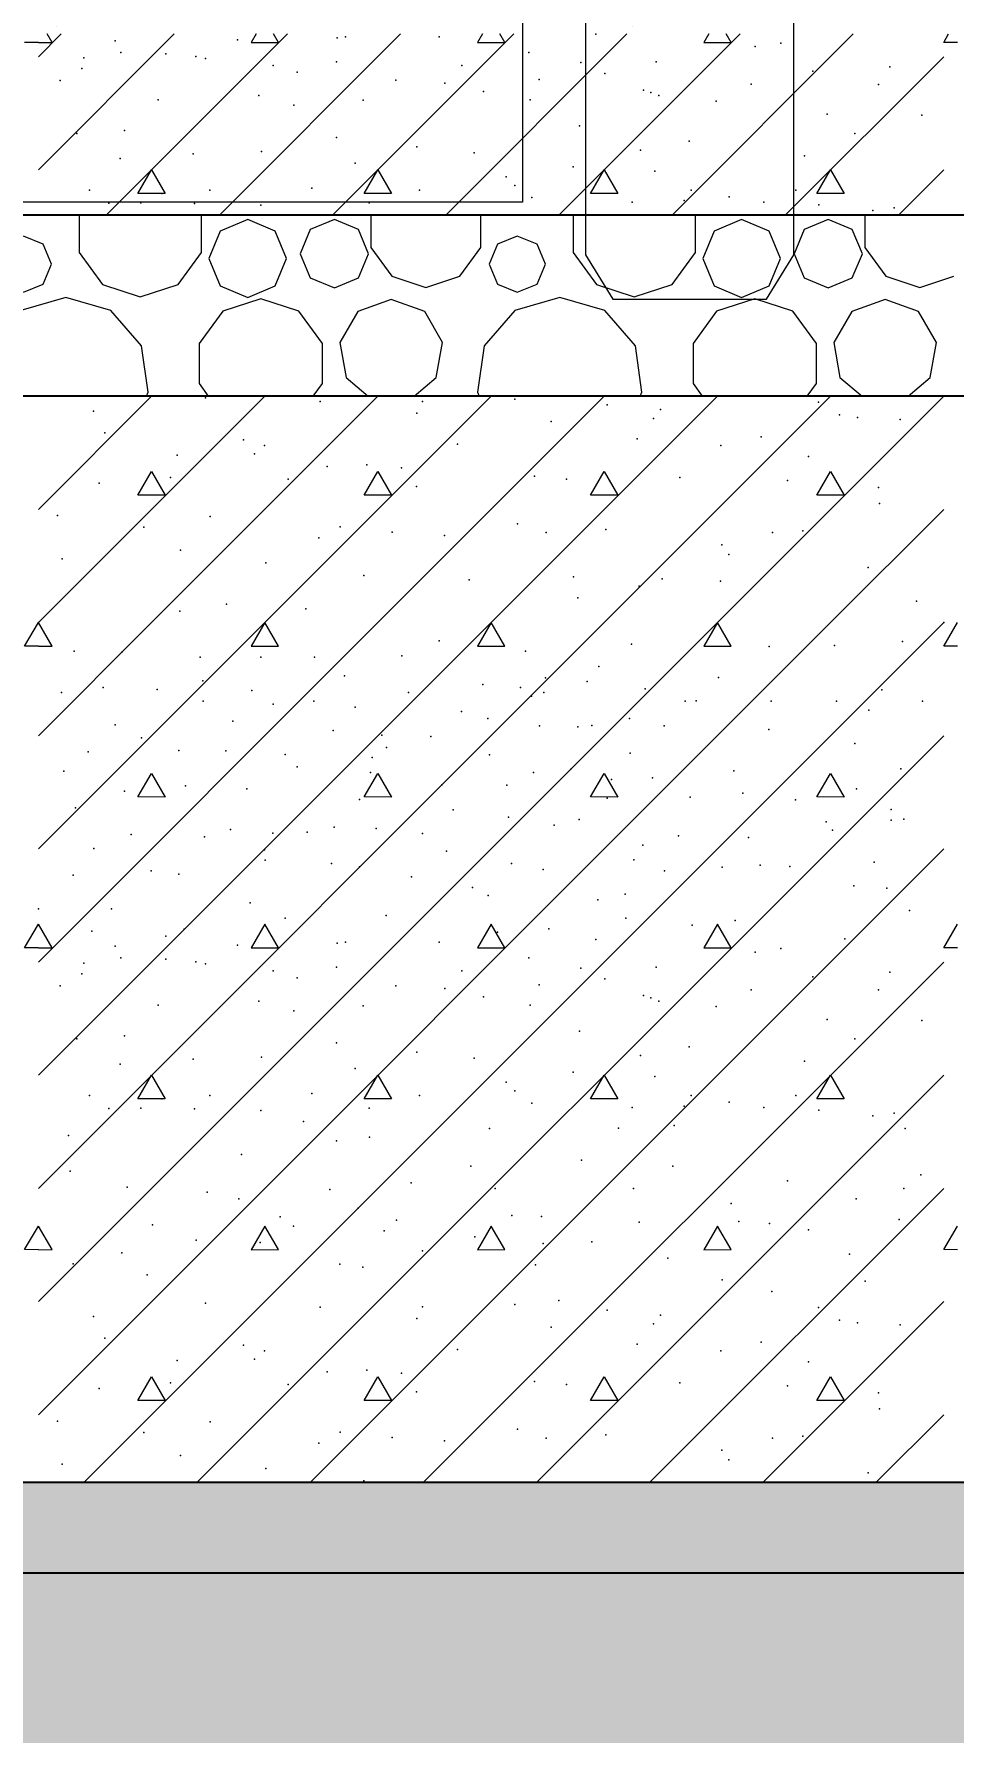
# Model space of a CAD drawing. Header units: millimetres. Extents: x 18162 to 7085488, y 72188 to 247925.
# Drawn here: x 4269619 to 4270634, y 98527 to 100403 of the extents above; entities that cross this region are included whole.
import ezdxf

# ---------------------------------------------------------------- set-up
doc = ezdxf.new("R2010")
doc.units = ezdxf.units.MM
doc.header["$MEASUREMENT"] = 0
for name, color, linetype in [('Drawing & Figure', 7, 'Continuous'), ('Interior - Furniture', 7, 'Continuous'), ('Structural - Bearing', 7, 'Continuous')]:
    doc.layers.add(name, color=color, linetype=linetype)
doc.styles.add('GENERATED_STYLE_3', font='', dxfattribs={"width": 0.8})
doc.styles.get('GENERATED_STYLE_3').set_extended_font_data('ISOCPEUR MON')
doc.dimstyles.new('GENERATED_STYLE__12', dxfattribs={"dimtxt": 330.000007, "dimasz": 171, "dimexe": 0.18, "dimexo": 150, "dimgap": 0, "dimtad": 1, "dimdec": 0, "dimzin": 0, "dimdsep": 46, "dimtxsty": 'GENERATED_STYLE_3', "dimblk": 'ARROWHEAD_2', "dimblk1": 'ARROWHEAD_2', "dimblk2": 'ARROWHEAD_2', "dimcen": 0.09, "dimclrd": 13, "dimclre": 13, "dimclrt": 13, "dimadec": 0, "dimazin": 0, "dimtfac": 1, "dimtdec": 4, "dimtmove": 0, "dimatfit": 3, "dimfxl": 1, "dimtolj": 1, "dimtzin": 0, "dimarcsym": 0})

# ---------------------------------------------------------------- blocks, each defined once
blk = doc.blocks.new('*X1456', base_point=(4294986.6, 104752.7))
at = {"layer": 'Structural - Bearing', "color": 7, "linetype": 'Continuous', "lineweight": 9}
for p, q in [((4269623.6, 99877.6), (4269748.6, 100002.7)), ((4269623.6, 100002.6), (4269623.6, 100002.7)), ((4269623.6, 99752.6), (4269873.6, 100002.7)), ((4269748.6, 99752.6), (4269998.6, 100002.7)), ((4269873.6, 99752.6), (4270123.6, 100002.7)), ((4269998.6, 99752.6), (4270248.6, 100002.7)), ((4270123.6, 99752.6), (4270373.6, 100002.7)), ((4270248.6, 99752.6), (4270498.6, 100002.7)), ((4270373.6, 99752.6), (4270623.6, 100002.6)), ((4269733.4, 99893.3), (4269748.6, 99919.3)), ((4269748.6, 99919.3), (4269763.5, 99893.3)), ((4269983.4, 99893.3), (4269998.6, 99919.3)), ((4269998.6, 99919.3), (4270013.5, 99893.3)), ((4270233.4, 99893.3), (4270248.6, 99919.3)), ((4270248.6, 99919.3), (4270263.5, 99893.3)), ((4270483.4, 99893.3), (4270498.6, 99919.3)), ((4270498.6, 99919.3), (4270513.5, 99893.3)), ((4269763.5, 99893.3), (4269733.4, 99893.3)), ((4270013.5, 99893.3), (4269983.4, 99893.3)), ((4270263.5, 99893.3), (4270233.4, 99893.3)), ((4270513.5, 99893.3), (4270483.4, 99893.3)), ((4270498.6, 99752.6), (4270623.6, 99877.6)), ((4269608.4, 99726.6), (4269623.6, 99752.6)), ((4269623.6, 98877.6), (4270498.6, 99752.6)), ((4269623.6, 99002.6), (4270373.6, 99752.6)), ((4269623.6, 99627.6), (4269748.6, 99752.6)), ((4269623.6, 99127.6), (4270248.6, 99752.6)), ((4269623.6, 99252.6), (4270123.6, 99752.6)), ((4269623.6, 99377.6), (4269998.6, 99752.6)), ((4269623.6, 99502.6), (4269873.6, 99752.6)), ((4269638.7, 99726.6), (4269623.6, 99752.6)), ((4269673.7, 98802.7), (4270623.6, 99752.6)), ((4269873.6, 99752.6), (4269858.6, 99726.6)), ((4269888.7, 99726.6), (4269873.6, 99752.6)), ((4270123.6, 99752.6), (4270108.6, 99726.6)), ((4270138.7, 99726.6), (4270123.6, 99752.6)), ((4270373.6, 99752.6), (4270358.6, 99726.6)), ((4270388.7, 99726.6), (4270373.6, 99752.6)), ((4270623.6, 99726.6), (4270638.7, 99752.6)), ((4269623.6, 99726.6), (4269608.4, 99726.6)), ((4269623.6, 99726.6), (4269638.7, 99726.6)), ((4269858.6, 99726.6), (4269888.7, 99726.6)), ((4270108.6, 99726.6), (4270138.7, 99726.6)), ((4270358.6, 99726.6), (4270388.7, 99726.6)), ((4270638.7, 99726.6), (4270623.6, 99726.6)), ((4269798.7, 98802.7), (4270623.6, 99627.6)), ((4269733.4, 99560), (4269748.6, 99586)), ((4269748.6, 99586), (4269763.5, 99559.9)), ((4269983.4, 99560), (4269998.6, 99586)), ((4269998.6, 99586), (4270013.5, 99559.9)), ((4270233.4, 99560), (4270248.6, 99586)), ((4270248.6, 99586), (4270263.5, 99559.9)), ((4270483.4, 99560), (4270498.6, 99586)), ((4270498.6, 99586), (4270513.5, 99559.9)), ((4269763.5, 99559.9), (4269733.4, 99560)), ((4270013.5, 99559.9), (4269983.4, 99560)), ((4270263.5, 99559.9), (4270233.4, 99560)), ((4270513.5, 99559.9), (4270483.4, 99560)), ((4269923.7, 98802.7), (4270623.6, 99502.6)), ((4269608.4, 99393.3), (4269623.6, 99419.3)), ((4269638.7, 99393.3), (4269623.6, 99419.3)), ((4269873.6, 99419.3), (4269858.6, 99393.3)), ((4269888.7, 99393.3), (4269873.6, 99419.3)), ((4270123.6, 99419.3), (4270108.6, 99393.3)), ((4270138.7, 99393.3), (4270123.6, 99419.3)), ((4270373.6, 99419.3), (4270358.6, 99393.3)), ((4270388.7, 99393.3), (4270373.6, 99419.3)), ((4270623.6, 99393.3), (4270638.7, 99419.3)), ((4269623.6, 99393.3), (4269608.4, 99393.3)), ((4269623.6, 99393.3), (4269638.7, 99393.3)), ((4269858.6, 99393.3), (4269888.7, 99393.3)), ((4270108.6, 99393.3), (4270138.7, 99393.3)), ((4270358.6, 99393.3), (4270388.7, 99393.3)), ((4270638.7, 99393.3), (4270623.6, 99393.3)), ((4270048.7, 98802.7), (4270623.6, 99377.6)), ((4269733.4, 99226.6), (4269748.6, 99252.6)), ((4269748.6, 99252.6), (4269763.5, 99226.6)), ((4269983.4, 99226.6), (4269998.6, 99252.6)), ((4269998.6, 99252.6), (4270013.5, 99226.6)), ((4270173.7, 98802.7), (4270623.6, 99252.6)), ((4270233.4, 99226.6), (4270248.6, 99252.6)), ((4270248.6, 99252.6), (4270263.5, 99226.6)), ((4270483.4, 99226.6), (4270498.6, 99252.6)), ((4270498.6, 99252.6), (4270513.5, 99226.6)), ((4269763.5, 99226.6), (4269733.4, 99226.6)), ((4270013.5, 99226.6), (4269983.4, 99226.6)), ((4270263.5, 99226.6), (4270233.4, 99226.6)), ((4270513.5, 99226.6), (4270483.4, 99226.6)), ((4270298.7, 98802.7), (4270623.6, 99127.6)), ((4269608.4, 99060), (4269623.6, 99086)), ((4269638.7, 99060), (4269623.6, 99086)), ((4269873.6, 99086), (4269858.6, 99059.9)), ((4269888.7, 99060), (4269873.6, 99086)), ((4270123.6, 99086), (4270108.6, 99059.9)), ((4270138.7, 99060), (4270123.6, 99086)), ((4270373.6, 99086), (4270358.6, 99059.9)), ((4270388.7, 99060), (4270373.6, 99086)), ((4270623.6, 99060), (4270638.7, 99086)), ((4269623.6, 99059.9), (4269608.4, 99060)), ((4269623.6, 99059.9), (4269638.7, 99060)), ((4269858.6, 99059.9), (4269888.7, 99060)), ((4270108.6, 99059.9), (4270138.7, 99060)), ((4270358.6, 99059.9), (4270388.7, 99060)), ((4270638.7, 99059.9), (4270623.6, 99060)), ((4270423.7, 98802.7), (4270623.6, 99002.6)), ((4269733.4, 98893.3), (4269748.6, 98919.3)), ((4269748.6, 98919.3), (4269763.5, 98893.3)), ((4269983.4, 98893.3), (4269998.6, 98919.3)), ((4269998.6, 98919.3), (4270013.5, 98893.3)), ((4270233.4, 98893.3), (4270248.6, 98919.3)), ((4270248.6, 98919.3), (4270263.5, 98893.3)), ((4270483.4, 98893.3), (4270498.6, 98919.3)), ((4270498.6, 98919.3), (4270513.5, 98893.3)), ((4269763.5, 98893.3), (4269733.4, 98893.3)), ((4270013.5, 98893.3), (4269983.4, 98893.3)), ((4270263.5, 98893.3), (4270233.4, 98893.3)), ((4270513.5, 98893.3), (4270483.4, 98893.3)), ((4270548.7, 98802.7), (4270623.6, 98877.6))]:
    blk.add_line(p, q, dxfattribs=at)
for p in [(4269808.1, 100000.9), (4269934.8, 99996.6), (4270047.8, 99996.9), (4270149.8, 99999.2), (4270251.8, 99993), (4270310.6, 99987.8), (4270485.1, 99996.1), (4269684.4, 99986.2), (4270041.6, 99983.8), (4270190, 99974.5), (4270302.9, 99978.1), (4270508.3, 99982.2), (4270528.4, 99979.1), (4270575.3, 99976.9), (4269697, 99962.1), (4269850, 99954.4), (4270086.5, 99949.8), (4270284.9, 99955.4), (4270422, 99957.9), (4269777, 99937.5), (4269862.4, 99939), (4269873.2, 99948.2), (4270377.2, 99948.3), (4270474.3, 99935.9), (4269769.7, 99912.7), (4269942.7, 99925), (4269986.3, 99926.8), (4270024.6, 99923.5), (4270171.4, 99914.2), (4270332.2, 99912.7), (4269690.8, 99906.4), (4269899.5, 99911.1), (4270041.4, 99902.9), (4270207, 99911.1), (4270451.1, 99909.6), (4270551.6, 99901.9), (4270552.8, 99884), (4269644.7, 99870.7), (4269740, 99857.8), (4269813.5, 99869.9), (4269956.8, 99858.4), (4270152.9, 99861.7), (4270250.3, 99855.5), (4269933.5, 99846.2), (4270014.3, 99852.6), (4270072.2, 99848.8), (4270184.3, 99852), (4270184.3, 99852), (4270378.5, 99838.5), (4270434.3, 99852), (4270468.1, 99854), (4269649.9, 99823), (4269780.6, 99832.7), (4269874.7, 99818.4), (4270386.2, 99827.7), (4269982.9, 99804.5), (4270099.5, 99799.9), (4270214.7, 99803), (4270312.7, 99800.7), (4270540, 99813.5), (4270287.2, 99792.7), (4270377, 99798.3), (4269779.9, 99765.1), (4269831.5, 99772.8), (4269919, 99767.6), (4270219.3, 99779.8), (4270593.4, 99776.2), (4269623.6, 99752.6), (4269623.6, 99752.6), (4269623.6, 99752.6), (4270623.6, 99752.6), (4270623.6, 99752.6), (4270623.6, 99752.6), (4270066.3, 99732.5), (4270278.8, 99728.6), (4270430.8, 99726), (4270502.9, 99727.2), (4270577.9, 99731.7), (4269663.2, 99720.9), (4269715.8, 99719.8), (4269802.3, 99714.5), (4269869.2, 99714.5), (4269928.5, 99714.5), (4270025, 99715.8), (4270161.6, 99720.9), (4269805.2, 99688.4), (4269961.9, 99693.9), (4270183.8, 99691.5), (4270229.8, 99687.4), (4270242.7, 99704.2), (4270374.8, 99692), (4269649.2, 99675.5), (4269695, 99680.7), (4269754.9, 99678.7), (4269859.3, 99677.6), (4270032.3, 99675.5), (4270114.6, 99684.1), (4270156, 99680.7), (4270168.4, 99671.4), (4270181.7, 99675.5), (4270293.8, 99679.4), (4270555.2, 99678.1), (4269805.7, 99665.9), (4269883.1, 99662.6), (4269928, 99665.9), (4269973.5, 99659.1), (4270090.9, 99654.3), (4270338.1, 99665.9), (4270350.1, 99666), (4270432.8, 99665.9), (4270505, 99665.9), (4270540.8, 99656), (4270600, 99665.8), (4269708.3, 99639.8), (4269838.3, 99643.7), (4269949.1, 99633.4), (4270120.2, 99646.6), (4270177, 99638.5), (4270219.3, 99637.4), (4270234.8, 99639), (4270276.5, 99646.7), (4270314.8, 99638.5), (4270430.3, 99634.3), (4269737.5, 99625.3), (4270003, 99628.2), (4270008.1, 99614.6), (4270057.1, 99626.6), (4270525.3, 99618.9), (4269678.6, 99609.8), (4269778.9, 99611.2), (4269830.7, 99610.8), (4269896.3, 99606.9), (4269909.3, 99593.4), (4269992.2, 99603.4), (4270122, 99606.5), (4270277.2, 99608.2), (4269651.6, 99588.3), (4269990.3, 99587), (4270170.6, 99587), (4270211.8, 99590.8), (4270256.8, 99579.3), (4270302, 99581.2), (4270391.9, 99588.9), (4270576.2, 99590.9), (4269718.6, 99566.4), (4269786.2, 99572.2), (4269853.8, 99569), (4269978.3, 99557.1), (4270069.4, 99573.5), (4270140.9, 99572.8), (4270251.7, 99558.7), (4270343.6, 99559.9), (4270401.6, 99564.2), (4270459.9, 99556.9), (4270527.3, 99569), (4269664.6, 99547.8), (4270081.7, 99545.8), (4270142.7, 99537.7), (4270565.5, 99546.2), (4269726.1, 99518.5), (4269835.7, 99523.9), (4269882.5, 99520), (4269920.3, 99521), (4269950.4, 99526.5), (4269996.7, 99525.2), (4270047.8, 99519.7), (4270193.4, 99528.8), (4270221, 99534.9), (4270493.8, 99532.3), (4270500.6, 99523.1), (4270565.6, 99534.5), (4270579.4, 99535.4), (4269684.7, 99503), (4269807, 99515.8), (4269873.2, 99501.4), (4270074.4, 99500.2), (4270291.2, 99506.8), (4270330.6, 99516.9), (4270407.9, 99515.3), (4269874, 99490.1), (4269947.2, 99486.4), (4269978.3, 99482.9), (4270146.1, 99486.5), (4270281.2, 99490.6), (4270378.8, 99482.3), (4270420.9, 99484.8), (4270453.5, 99483.2), (4270453.5, 99483.2), (4270546.6, 99487.8), (4269662, 99473.6), (4269748, 99478.3), (4269778.7, 99474.6), (4270035.6, 99471.9), (4270181.1, 99480), (4270315.2, 99478.3), (4270524.3, 99461.7), (4269857.5, 99443), (4270103.2, 99460.1), (4270120.4, 99451.1), (4270241.7, 99446.2), (4270271.7, 99452.6), (4270560.7, 99459.3), (4269623.6, 99436.3), (4269704.4, 99436.3), (4269896.3, 99426), (4270007.8, 99429.1), (4270272.3, 99426), (4270585.7, 99434.4), (4269682.5, 99411.9), (4269764.5, 99406.3), (4269784.8, 99413.9), (4270130.6, 99410.6), (4270187.3, 99414.4), (4270345.7, 99418.3), (4270393.3, 99423.4), (4269708.3, 99395.1), (4269843.5, 99396.4), (4269953.8, 99398.6), (4269962.8, 99399.4), (4270066.4, 99399.4), (4270239.4, 99402.5), (4270415.2, 99388.7), (4270443.6, 99392.5), (4270514.4, 99403.1), (4269673.9, 99376.3), (4269714.7, 99382.2), (4269764.5, 99380.7), (4269797.5, 99377.8), (4269808.3, 99375.5), (4269883.1, 99367.8), (4269952.9, 99371.9), (4270091.4, 99367.8), (4270165.4, 99382.2), (4270222.8, 99371), (4270305.8, 99371.9), (4269647.7, 99351.3), (4269671.6, 99364.6), (4269909.3, 99360.3), (4270018.5, 99351.5), (4270176.6, 99352.3), (4270249.1, 99359.1), (4270479.1, 99361.4), (4270564.2, 99366.4), (4269867, 99334.5), (4270072.5, 99348.4), (4270115.3, 99339.1), (4270292, 99340.7), (4270300.2, 99338.1), (4270309, 99334.5), (4270410.9, 99347.1), (4270551.6, 99346.9), (4269755.8, 99329.9), (4269905.8, 99323.9), (4269982.4, 99329.4), (4270166.8, 99329.9), (4270372.3, 99328.4), (4270494.9, 99314.2), (4270599.5, 99312.9), (4269666.1, 99292.8), (4269718.6, 99296), (4270221.3, 99301.3), (4270525.3, 99292.8), (4269953, 99288.4), (4270041.5, 99278), (4270288.7, 99274.5), (4270342.5, 99284.1), (4269714, 99265), (4269794.5, 99270.2), (4269870.1, 99272.7), (4269973.5, 99259.9), (4270104.9, 99271.5), (4270214.4, 99256), (4270469.7, 99268.1), (4270140.2, 99244.9), (4270304.3, 99251.1), (4269680, 99230.1), (4269759.8, 99226.4), (4269812.9, 99230.1), (4269925.5, 99232.5), (4270044.7, 99230.1), (4270150, 99235.4), (4270168.7, 99221.9), (4270336.8, 99218.6), (4270344.5, 99230.1), (4270386.6, 99222.8), (4270460.4, 99230.1), (4269701.4, 99215.8), (4269736.6, 99216.1), (4269795.9, 99215.6), (4269869.2, 99213.5), (4269916.5, 99201.6), (4269989, 99216.1), (4270279.6, 99217.1), (4270424.9, 99217.1), (4270485.5, 99214), (4270545.4, 99207.8), (4270568.8, 99210.8), (4269656.9, 99186.2), (4269989.5, 99184.3), (4270122, 99193.9), (4270264.2, 99194), (4270326, 99197), (4270581, 99193.9), (4269847.8, 99165), (4269953, 99180.1), (4269658.8, 99146.7), (4270101.1, 99152.2), (4270223.4, 99158.6), (4270324.3, 99152.2), (4269721.8, 99129), (4269945.5, 99126.4), (4270035.4, 99133.7), (4270128.2, 99127.5), (4270280.8, 99127.4), (4270450.9, 99136.1), (4270579.4, 99127.5), (4270598.1, 99142.4), (4269810, 99123.4), (4269844.9, 99116.2), (4269976.7, 99105.8), (4270388.9, 99111), (4270526.7, 99116.2), (4269749.6, 99087.3), (4269890.8, 99096.3), (4270019.2, 99092.4), (4270146.7, 99097.6), (4270179.2, 99096.6), (4270287.3, 99090.4), (4270397.2, 99091.2), (4270431.1, 99088.8), (4270574.5, 99093.4), (4269798, 99070.3), (4269868.7, 99067.8), (4269905.5, 99085.9), (4270005.7, 99080.9), (4270105.8, 99074.1), (4270234.8, 99068.7), (4270474.1, 99081.8), (4269715.6, 99056.4), (4270047.8, 99058.7), (4270181.2, 99066.7), (4270318.9, 99050.6), (4270519.4, 99055.1), (4270519.4, 99055.1), (4269662, 99044.2), (4269743.7, 99032), (4269956.6, 99043.9), (4269982, 99040.5), (4270172.7, 99043.2), (4270379, 99026.6), (4270433.8, 99013.7), (4270536.8, 99025), (4269808.1, 99000.8), (4269934.8, 98996.5), (4270047.8, 98996.8), (4270149.8, 98999.2), (4270198.3, 99003.7), (4270251.8, 98993), (4270485.1, 98996.1), (4269684.4, 98986.2), (4270041.6, 98983.8), (4270190, 98974.5), (4270302.9, 98978.1), (4270310.6, 98987.7), (4270508.3, 98982.2), (4270528.4, 98979.1), (4270575.3, 98976.9), (4269697, 98962.1), (4270284.9, 98955.4), (4270422, 98957.9), (4269777, 98937.5), (4269850, 98954.4), (4269862.4, 98938.9), (4269873.2, 98948.2), (4270086.5, 98949.8), (4270377.2, 98948.3), (4269942.7, 98925), (4269986.3, 98926.8), (4270024.6, 98923.5), (4270474.3, 98935.9), (4269690.8, 98906.4), (4269769.7, 98912.7), (4269899.5, 98911.1), (4270041.4, 98902.8), (4270171.4, 98914.2), (4270207, 98911.1), (4270332.2, 98912.7), (4270451.1, 98909.6), (4270551.6, 98901.9), (4270552.8, 98884), (4269644.7, 98870.6), (4269813.5, 98869.9), (4270152.9, 98861.7), (4269740, 98857.8), (4269933.5, 98846.2), (4269956.8, 98858.4), (4270014.3, 98852.6), (4270072.2, 98848.7), (4270184.3, 98851.9), (4270184.3, 98851.9), (4270250.3, 98855.5), (4270434.3, 98851.9), (4270468.1, 98853.9), (4269780.6, 98832.7), (4270378.5, 98838.5), (4270386.2, 98827.7), (4269649.9, 98823), (4269874.7, 98818.4), (4270540, 98813.5), (4269982.9, 98804.5), (4270214.7, 98803)]:
    blk.add_point(p, dxfattribs=at)
blk = doc.blocks.new('*X1491', base_point=(4294986.6, 104752.7))
at = {"layer": 'Structural - Bearing', "color": 7, "linetype": 'Continuous', "lineweight": 9}
for p, q in [((4269668.7, 100202.7), (4269668.7, 100161.4)), ((4269803.7, 100161.4), (4269803.7, 100202.7)), ((4269854.8, 100197.6), (4269824.4, 100185)), ((4269885.1, 100185), (4269854.8, 100197.6)), ((4269950.5, 100197.6), (4269923.9, 100186.6)), ((4269977.1, 100186.6), (4269950.5, 100197.6)), ((4269990.8, 100202.7), (4269990.8, 100166.9)), ((4270112.3, 100166.9), (4270112.3, 100202.7)), ((4270214.3, 100202.7), (4270214.3, 100161.4)), ((4270349.3, 100161.4), (4270349.3, 100202.7)), ((4270400.3, 100197.6), (4270370, 100185)), ((4270430.6, 100185), (4270400.3, 100197.6)), ((4270496.1, 100197.6), (4270469.5, 100186.6)), ((4270522.6, 100186.6), (4270496.1, 100197.6)), ((4270536.4, 100202.7), (4270536.4, 100166.9)), ((4269629, 100170.4), (4269607.1, 100179.5)), ((4269824.4, 100185), (4269811.9, 100154.7)), ((4269897.6, 100154.7), (4269885.1, 100185)), ((4269923.9, 100186.6), (4269912.9, 100160)), ((4269988.1, 100160), (4269977.1, 100186.6)), ((4270152.6, 100179.5), (4270130.7, 100170.4)), ((4270174.5, 100170.4), (4270152.6, 100179.5)), ((4270370, 100185), (4270357.4, 100154.7)), ((4270443.2, 100154.7), (4270430.6, 100185)), ((4270469.5, 100186.6), (4270458.4, 100160)), ((4270533.7, 100160), (4270522.6, 100186.6)), ((4269638.1, 100148.5), (4269629, 100170.4)), ((4269668.7, 100161.4), (4269694.5, 100125.9)), ((4269777.9, 100125.9), (4269803.7, 100161.4)), ((4269912.9, 100160), (4269923.9, 100133.4)), ((4269977.1, 100133.4), (4269988.1, 100160)), ((4269990.8, 100166.9), (4270014, 100135)), ((4270089.1, 100135), (4270112.3, 100166.9)), ((4270130.7, 100170.4), (4270121.6, 100148.5)), ((4270183.6, 100148.5), (4270174.5, 100170.4)), ((4270214.3, 100161.4), (4270240.1, 100125.9)), ((4270323.5, 100125.9), (4270349.3, 100161.4)), ((4270458.4, 100160), (4270469.5, 100133.4)), ((4270522.6, 100133.4), (4270533.7, 100160)), ((4270536.4, 100166.9), (4270559.6, 100135)), ((4269629, 100126.5), (4269638.1, 100148.5)), ((4269811.9, 100154.7), (4269824.4, 100124.4)), ((4269885.1, 100124.4), (4269897.6, 100154.7)), ((4270121.6, 100148.5), (4270130.7, 100126.5)), ((4270174.5, 100126.5), (4270183.6, 100148.5)), ((4270357.4, 100154.7), (4270370, 100124.4)), ((4270430.6, 100124.4), (4270443.2, 100154.7)), ((4269607.1, 100117.5), (4269629, 100126.5)), ((4269694.5, 100125.9), (4269736.2, 100112.4)), ((4269736.2, 100112.4), (4269777.9, 100125.9)), ((4269824.4, 100124.4), (4269854.8, 100111.8)), ((4269854.8, 100111.8), (4269885.1, 100124.4)), ((4269923.9, 100133.4), (4269950.5, 100122.4)), ((4269950.5, 100122.4), (4269977.1, 100133.4)), ((4270014, 100135), (4270051.6, 100122.8)), ((4270051.6, 100122.8), (4270089.1, 100135)), ((4270130.7, 100126.5), (4270152.6, 100117.5)), ((4270152.6, 100117.5), (4270174.5, 100126.5)), ((4270240.1, 100125.9), (4270281.8, 100112.4)), ((4270281.8, 100112.4), (4270323.5, 100125.9)), ((4270370, 100124.4), (4270400.3, 100111.8)), ((4270400.3, 100111.8), (4270430.6, 100124.4)), ((4270469.5, 100133.4), (4270496.1, 100122.4)), ((4270496.1, 100122.4), (4270522.6, 100133.4)), ((4270559.6, 100135), (4270597.1, 100122.8)), ((4270597.1, 100122.8), (4270634.6, 100135)), ((4269653.9, 100111.8), (4269604.3, 100097.2)), ((4269703.5, 100097.2), (4269653.9, 100111.8)), ((4269869.2, 100110.2), (4269827.2, 100096.6)), ((4269911.3, 100096.6), (4269869.2, 100110.2)), ((4270013.3, 100109.4), (4269976.3, 100096)), ((4270050.3, 100096), (4270013.3, 100109.4)), ((4270199.5, 100111.8), (4270149.8, 100097.2)), ((4270249.1, 100097.2), (4270199.5, 100111.8)), ((4270414.8, 100110.2), (4270372.7, 100096.6)), ((4270456.9, 100096.6), (4270414.8, 100110.2)), ((4270558.9, 100109.4), (4270521.9, 100096)), ((4270595.8, 100096), (4270558.9, 100109.4)), ((4269737.4, 100058.1), (4269703.5, 100097.2)), ((4269827.2, 100096.6), (4269801.2, 100060.8)), ((4269937.3, 100060.8), (4269911.3, 100096.6)), ((4269976.3, 100096), (4269956.6, 100061.9)), ((4270070, 100061.9), (4270050.3, 100096)), ((4270149.8, 100097.2), (4270115.9, 100058.1)), ((4270283, 100058.1), (4270249.1, 100097.2)), ((4270372.7, 100096.6), (4270346.8, 100060.8)), ((4270482.9, 100060.8), (4270456.9, 100096.6)), ((4270521.9, 100096), (4270502.2, 100061.9)), ((4270615.5, 100061.9), (4270595.8, 100096)), ((4269956.6, 100061.9), (4269963.5, 100023.1)), ((4270063.1, 100023.1), (4270070, 100061.9)), ((4270502.2, 100061.9), (4270509, 100023.1)), ((4270608.7, 100023.1), (4270615.5, 100061.9)), ((4269744.8, 100006.9), (4269737.4, 100058.1)), ((4269801.2, 100060.8), (4269801.2, 100016.6)), ((4269937.3, 100016.6), (4269937.3, 100060.8)), ((4270115.9, 100058.1), (4270108.6, 100006.9)), ((4270290.3, 100006.9), (4270283, 100058.1)), ((4270346.8, 100060.8), (4270346.8, 100016.6)), ((4270482.9, 100016.6), (4270482.9, 100060.8)), ((4269742.9, 100002.7), (4269744.8, 100006.9)), ((4269801.2, 100016.6), (4269811.3, 100002.7)), ((4269927.2, 100002.7), (4269937.3, 100016.6)), ((4269963.5, 100023.1), (4269987.8, 100002.7)), ((4270038.8, 100002.7), (4270063.1, 100023.1)), ((4270108.6, 100006.9), (4270110.5, 100002.7)), ((4270288.4, 100002.7), (4270290.3, 100006.9)), ((4270346.8, 100016.6), (4270356.8, 100002.7)), ((4270472.8, 100002.7), (4270482.9, 100016.6)), ((4270509, 100023.1), (4270533.4, 100002.7)), ((4270584.3, 100002.7), (4270608.7, 100023.1))]:
    blk.add_line(p, q, dxfattribs=at)
blk = doc.blocks.new('*X1496', base_point=(4294986.6, 104752.7))
at = {"layer": 'Structural - Bearing', "color": 7, "linetype": 'Continuous', "lineweight": 9}
for p, q in [((4269623.6, 100252.6), (4269773.6, 100402.7)), ((4269623.6, 100377.6), (4269648.6, 100402.7)), ((4269638.7, 100393.3), (4269633.2, 100402.7)), ((4269698.6, 100202.7), (4269898.6, 100402.7)), ((4269823.6, 100202.7), (4270023.6, 100402.7)), ((4269864, 100402.7), (4269858.6, 100393.3)), ((4269888.7, 100393.3), (4269883.2, 100402.7)), ((4269948.6, 100202.7), (4270148.6, 100402.7)), ((4270073.6, 100202.7), (4270273.6, 100402.7)), ((4270114, 100402.7), (4270108.6, 100393.3)), ((4270138.7, 100393.3), (4270133.2, 100402.7)), ((4270198.6, 100202.7), (4270398.6, 100402.7)), ((4270323.6, 100202.7), (4270523.6, 100402.7)), ((4270364, 100402.7), (4270358.6, 100393.3)), ((4270388.7, 100393.3), (4270383.2, 100402.7)), ((4270623.6, 100393.3), (4270629, 100402.7)), ((4269623.6, 100393.3), (4269608.4, 100393.3)), ((4269623.6, 100393.3), (4269638.7, 100393.3)), ((4269858.6, 100393.3), (4269888.7, 100393.3)), ((4270108.6, 100393.3), (4270138.7, 100393.3)), ((4270358.6, 100393.3), (4270388.7, 100393.3)), ((4270638.7, 100393.3), (4270623.6, 100393.3)), ((4270448.6, 100202.7), (4270623.6, 100377.6)), ((4269733.4, 100226.6), (4269748.6, 100252.6)), ((4269748.6, 100252.6), (4269763.5, 100226.6)), ((4269983.4, 100226.6), (4269998.6, 100252.6)), ((4269998.6, 100252.6), (4270013.5, 100226.6)), ((4270233.4, 100226.6), (4270248.6, 100252.6)), ((4270248.6, 100252.6), (4270263.5, 100226.6)), ((4270483.4, 100226.6), (4270498.6, 100252.6)), ((4270498.6, 100252.6), (4270513.5, 100226.6)), ((4270573.6, 100202.7), (4270623.6, 100252.6)), ((4269763.5, 100226.6), (4269733.4, 100226.6)), ((4270013.5, 100226.6), (4269983.4, 100226.6)), ((4270263.5, 100226.6), (4270233.4, 100226.6)), ((4270513.5, 100226.6), (4270483.4, 100226.6))]:
    blk.add_line(p, q, dxfattribs=at)
for p in [(4269962.8, 100399.5), (4270066.4, 100399.5), (4270239.4, 100402.6), (4269708.3, 100395.1), (4269714.7, 100382.3), (4269764.5, 100380.7), (4269843.5, 100396.4), (4269953.8, 100398.6), (4270165.4, 100382.3), (4270415.2, 100388.7), (4270443.6, 100392.6), (4269671.6, 100364.7), (4269673.9, 100376.3), (4269797.5, 100377.8), (4269808.3, 100375.5), (4269883.1, 100367.9), (4269952.9, 100372), (4270091.4, 100367.9), (4270222.8, 100371.1), (4270305.8, 100372), (4270564.2, 100366.5), (4269647.7, 100351.3), (4269909.3, 100360.4), (4270018.5, 100351.6), (4270072.5, 100348.5), (4270176.6, 100352.3), (4270249.1, 100359.1), (4270410.9, 100347.1), (4270479.1, 100361.5), (4270551.6, 100346.9), (4269755.8, 100329.9), (4269867, 100334.6), (4269982.4, 100329.4), (4270115.3, 100339.1), (4270166.8, 100329.9), (4270292, 100340.7), (4270300.2, 100338.1), (4270309, 100334.6), (4270372.3, 100328.4), (4269905.8, 100323.9), (4270494.9, 100314.2), (4270599.5, 100312.9), (4269666.1, 100292.8), (4269718.6, 100296), (4269953, 100288.5), (4270221.3, 100301.3), (4270525.3, 100292.8), (4269794.5, 100270.2), (4269870.1, 100272.7), (4270041.5, 100278.1), (4270104.9, 100271.5), (4270288.7, 100274.5), (4270342.5, 100284.2), (4270469.7, 100268.1), (4269714, 100265), (4269973.5, 100259.9), (4270214.4, 100256.1), (4270304.3, 100251.1), (4269925.5, 100232.5), (4270140.2, 100244.9), (4270150, 100235.4), (4269680, 100230.1), (4269701.4, 100215.8), (4269736.6, 100216.1), (4269759.8, 100226.4), (4269795.9, 100215.6), (4269812.9, 100230.1), (4269869.2, 100213.6), (4269989, 100216.1), (4270044.7, 100230.1), (4270168.7, 100221.9), (4270279.6, 100217.1), (4270336.8, 100218.7), (4270344.5, 100230.1), (4270386.6, 100222.8), (4270424.9, 100217.1), (4270460.4, 100230.1), (4270485.5, 100214.1), (4270545.4, 100207.8), (4270568.8, 100210.8)]:
    blk.add_point(p, dxfattribs=at)
blk = doc.blocks.new('*D1684', base_point=(4294986.6, 104752.7))
at = {"color": 12, "linetype": 'Continuous', "lineweight": 35}
for p, q in [((4271333.2, 100517.7), (4271558.2, 100387.8)), ((4271333.2, 100067.7), (4271558.2, 99937.8))]:
    blk.add_line(p, q, dxfattribs=at)
at = {"color": 13, "linetype": 'Continuous', "lineweight": 13}
for p, q in [((4271614.4, 100452.7), (4271276.9, 100452.7)), ((4271445.7, 100002.7), (4271445.7, 100452.7)), ((4271614.4, 100002.7), (4271276.9, 100002.7)), ((4271445.7, 99892.7), (4271445.7, 100002.7))]:
    blk.add_line(p, q, dxfattribs=at)
at = {"color": 13, "lineweight": 13, "insert": (4271475.5, 99358.1), "char_height": 330, "attachment_point": 7, "rotation": 90, "style": 'GENERATED_STYLE_3'}
blk.add_mtext('\\A1;{\\pql;\\fISOCPEUR MON|b0|i0|c0|p0;\\W0.800000;450}', dxfattribs=at)
blk = doc.blocks.new('ARROWHEAD_2')
at = {"color": 0, "linetype": 'Continuous', "lineweight": 0}
for p, q in [((-0.378, -0.655), (0.378, 0.655)), ((0, 0), (-1, 0))]:
    blk.add_line(p, q, dxfattribs=at)
blk = doc.blocks.new('*D1685', base_point=(4294986.6, 104752.7))
at = {"color": 12, "linetype": 'Continuous', "lineweight": 35}
for p, q in [((4271333.2, 103517.7), (4271558.2, 103387.8)), ((4271333.2, 100517.7), (4271558.2, 100387.8))]:
    blk.add_line(p, q, dxfattribs=at)
at = {"color": 13, "linetype": 'Continuous', "lineweight": 13}
blk.add_line((4271445.7, 100452.7), (4271445.7, 103452.7), dxfattribs=at)
at = {"color": 13, "lineweight": 13, "insert": (4271541.3, 101537.7), "char_height": 330, "attachment_point": 7, "rotation": 90, "style": 'GENERATED_STYLE_3'}
blk.add_mtext('\\A1;{\\pql;\\fISOCPEUR MON|b0|i0|c0|p0;\\W0.800000;3,000}', dxfattribs=at)

msp = doc.modelspace()

# ---------------------------------------------------------------- hatches: boundary and pattern name
at = {"linetype": 'Continuous', "lineweight": 13}
h = msp.add_hatch(dxfattribs=at)
h.set_pattern_fill('Earth_0003', color=254, style=0, pattern_type=2)
h.set_pattern_definition([(45, (4294986.6, 104752.7), (-413.6575, 413.6575), []), (45, (4294848.7, 104890.6), (-827.315, 827.315), []), (45, (4294710.8, 105028.5), (-827.315, 827.315), []), (135, (4294572.92, 105166.36), (137.88582, 137.88582), [585, -585])])
h.paths.add_polyline_path([(4169933.2, 102402.7), (4169933.2, 72524.1), (4334524.9, 72524.1), (4334524.9, 102402.7), (4280613.1, 102402.7), (4276913.1, 98702.7), (4275213.1, 98702.7), (4243013.1, 98702.7), (4242913.1, 98702.7), (4240913.1, 98702.7), (4237213.1, 102402.7)])
at = {"layer": 'Structural - Bearing', "linetype": 'Continuous', "lineweight": 9}
h = msp.add_hatch(dxfattribs=at)
h.set_pattern_fill('Lightweight_Concrete_0003', style=0, pattern_type=2)
h.set_pattern_definition([(0, (4294986.6, 104752.7), (0, 1169.134), [73.125, -601.875]), (0, (4295324.1, 105337.3), (0, 1169.134), [73.125, -601.875]), (60, (4294986.6, 104752.7), (-1012.5, 584.567), [73.125, -601.875]), (60, (4295661.6, 104752.7), (-1012.5, 584.567), [73.125, -601.875]), (120, (4295059.7, 104752.7), (1012.5, 584.567), [73.125, -601.875]), (120, (4295734.7, 104752.7), (1012.5, 584.567), [73.125, -601.875]), (0, (4294986.58, 104865.2), (0, 225), [0, -225, 0, -337.5]), (45, (4295099.08, 104865.2), (-159.099, 159.099), [0, -168.75, 0, -281.25])])
h.paths.add_polyline_path([(4273913.1, 100452.7), (4267763.1, 100452.7), (4267763.1, 100402.7), (4273913.1, 100402.7)])
h = msp.add_hatch(dxfattribs=at)
h.set_pattern_fill('Structural_Concrete_0003', style=0, pattern_type=2)
h.set_pattern_definition([(0, (4294986.6, 104752.7), (0, 467.6537), [45, -225]), (0, (4295121.6, 104986.53), (0, 467.6537), [45, -225]), (60, (4294986.6, 104752.7), (-405, 233.827), [45, -225]), (60, (4295256.6, 104752.7), (-405, 233.827), [45, -225]), (120, (4295031.6, 104752.7), (405, 233.827), [45, -225]), (120, (4295301.6, 104752.7), (405, 233.827), [45, -225]), (0, (4294986.58, 104797.71), (0, 90), [0, -90, 0, -135]), (45, (4295031.58, 104797.71), (-63.63961, 63.63961), [0, -67.5, 0, -112.5])])
h.paths.add_polyline_path([(4275313.1, 98802.7), (4242913.1, 98802.7), (4242913.1, 98702.7), (4275313.1, 98702.7)])

# ---------------------------------------------------------------- linework, layer by layer
at = {"color": 7, "linetype": 'Continuous', "lineweight": 13, "flags": 128}
msp.add_lwpolyline([(4169933.2, 102402.7), (4169933.2, 72524.1), (4334524.9, 72524.1), (4334524.9, 102402.7), (4280613.1, 102402.7), (4276913.1, 98702.7), (4275213.1, 98702.7), (4243013.1, 98702.7), (4242913.1, 98702.7), (4240913.1, 98702.7), (4237213.1, 102402.7)], close=True, dxfattribs=at)
at = {"layer": 'Drawing & Figure', "color": 7, "linetype": 'Continuous', "lineweight": 13}
msp.add_lwpolyline([(4237213.1, 102402.7), (4240913.1, 98702.7), (4242913.1, 98702.7), (4276913.1, 98702.7), (4280613.1, 102402.7)], dxfattribs=at)
at = {"layer": 'Interior - Furniture', "color": 7, "linetype": 'Continuous', "lineweight": 13}
for p, q in [((4270228, 100158.6), (4270258, 100109.8)), ((4270428, 100109.8), (4270458, 100158.6)), ((4270258, 100109.8), (4270428, 100109.8))]:
    msp.add_line(p, q, dxfattribs=at)
at = {"layer": 'Interior - Furniture', "color": 7, "linetype": 'Continuous', "lineweight": 13, "flags": 128}
for points in [[(4270158.4, 100581.1), (4270158.4, 100387.6), (4270158.5, 100296.2), (4270158.5, 100216.8)], [(4270228, 100486.8), (4270228, 100459.3), (4270228, 100386.1), (4270228, 100322.7), (4270228, 100259.3), (4270228, 100186.2), (4270228, 100158.6)], [(4270458, 100158.6), (4270458, 100186.2), (4270458, 100259.3), (4270458, 100322.7), (4270458, 100386.1), (4270458, 100459.3), (4270458, 100486.8)], [(4270158.5, 100216.8), (4269691.1, 100216.8), (4269597, 100216.8), (4269503, 100216.8), (4269035.5, 100216.8)]]:
    msp.add_lwpolyline(points, dxfattribs=at)
at = {"layer": 'Structural - Bearing', "color": 7, "linetype": 'Continuous', "lineweight": 25}
for p, q in [((4273913.1, 100202.7), (4267763.1, 100202.7)), ((4273913.1, 100002.7), (4267763.1, 100002.7)), ((4275213.1, 98802.7), (4243013.1, 98802.7)), ((4275313.1, 98702.7), (4242913.1, 98702.7))]:
    msp.add_line(p, q, dxfattribs=at)

# ---------------------------------------------------------------- block references
at = {"layer": 'Structural - Bearing', "lineweight": 0}
for name in ['*X1496', '*X1491', '*X1456']:
    msp.add_blockref(name, (4294986.6, 104752.7), dxfattribs=at)

# ---------------------------------------------------------------- dimensions: what is measured, and where the dimension line sits
at = {"color": 13, "linetype": 'Continuous', "lineweight": 13}
for base, p1, p2, picture, middle in [((4271445.7, 103452.7), (4259113.1, 100452.7), (4270328.7, 103452.7), '*D1685', (4271214.7, 102090.5)), ((4271445.7, 100452.7), (4259113.1, 100002.7), (4259113.1, 100452.7), '*D1684', (4271214.7, 99734.8))]:
    dim = msp.add_linear_dim(base=base, p1=p1, p2=p2, angle=90, dimstyle='GENERATED_STYLE__12', dxfattribs=at)
    dim.commit()
    dim.dimension.update_dxf_attribs({"geometry": picture, "text_midpoint": middle, "dimtype": 160, "text_rotation": 90})

doc.saveas('drawing.dxf')
